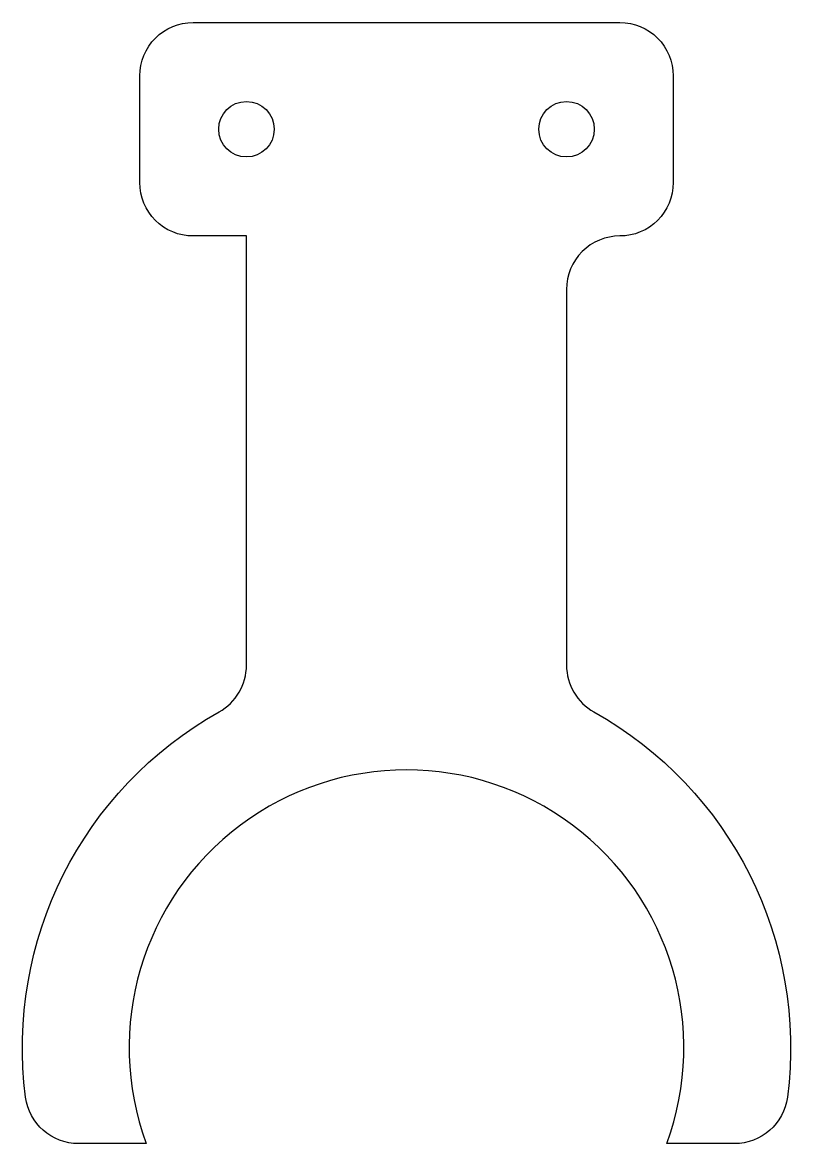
# Model space of a CAD drawing. Header units: millimetres. Extents: x -36 to 36, y -9 to 96.
import ezdxf

# ---------------------------------------------------------------- set-up
doc = ezdxf.new("R2010")
doc.units = ezdxf.units.MM
doc.layers.get('0').update_dxf_attribs({"linetype": 'CONTINUOUS'})

msp = doc.modelspace()

# ---------------------------------------------------------------- linework, layer by layer
msp.add_lwpolyline([(-30.74, -9, -0.376803), (-35.7, -4.65, -0.306768), (-17.56, 31.43, 0.271711), (-15, 35.79), (-15, 76), (-20, 76, -0.414214), (-25, 81), (-25, 91, -0.414214), (-20, 96), (20, 96, -0.414214), (25, 91), (25, 81, -0.414214), (20, 76, 0.414214), (15, 71), (15, 35.79, 0.271711), (17.56, 31.43, -0.306768), (35.7, -4.65, -0.376803), (30.74, -9), (24.39, -9, 1.43486), (-24.39, -9)], format="xyb", close=True)
for centre in [(-15, 86), (15, 86)]:
    msp.add_circle(centre, 2.6)

doc.saveas('drawing.dxf')
